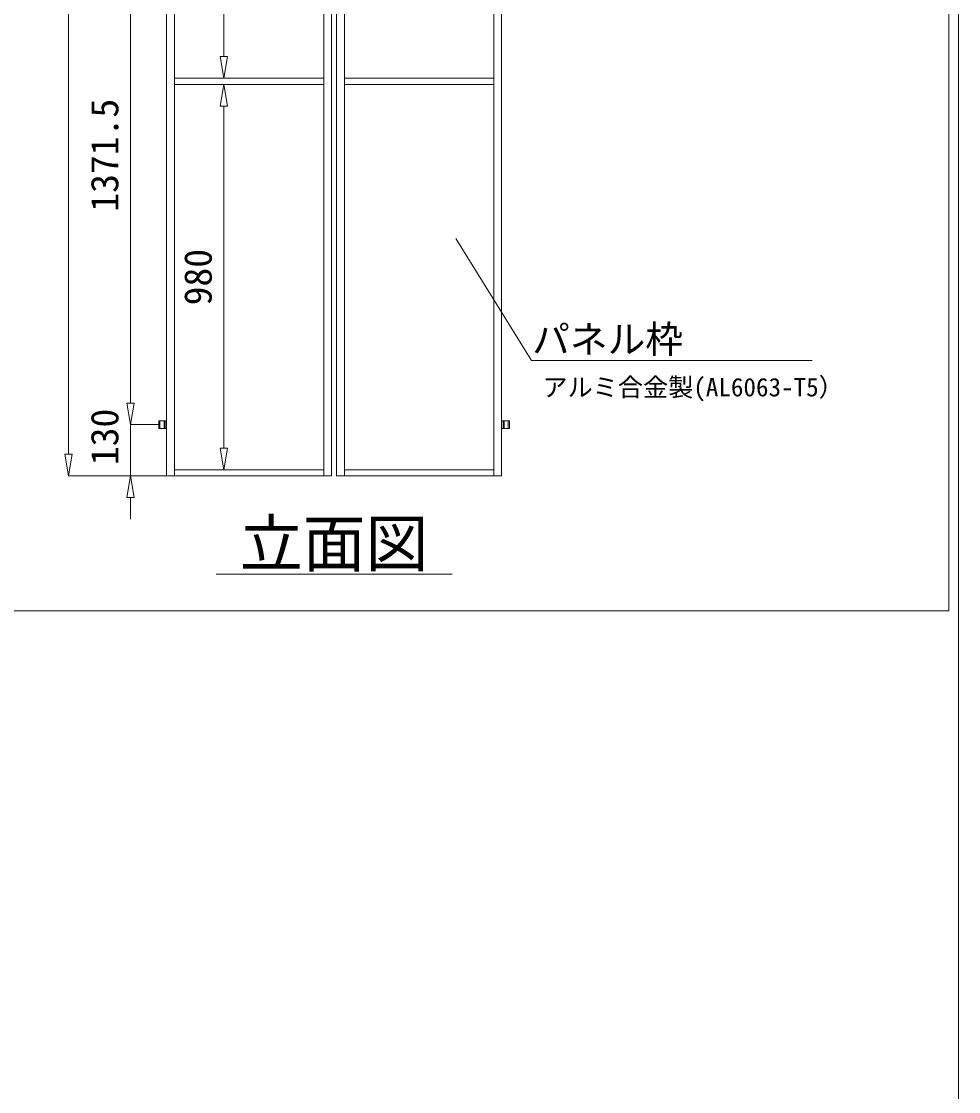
# Model space of a CAD drawing. Units: millimetres, scale not verified. Extents: x -10075 to 10075, y -16938 to 16938.
# Drawn here: x 7664 to 10050, y 6091 to 8814 of the extents above; entities that cross this region are included whole.
import ezdxf
from ezdxf.enums import TextEntityAlignment as Align

# ---------------------------------------------------------------- set-up
doc = ezdxf.new("R2010")
doc.units = ezdxf.units.MM
doc.header["$LTSCALE"] = 90
doc.linetypes.add('DASHED1', pattern=[1.8, 1.2, -0.6])
doc.layers.add('0-B_図面枠', color=134, linetype='Continuous', lineweight=18)
doc.styles.add('ＭＳ ゴシック', font='')
doc.styles.get('ＭＳ ゴシック').set_extended_font_data('MS Gothic')

msp = doc.modelspace()

# ---------------------------------------------------------------- linework, layer by layer
at = {"layer": '0-B_図面枠'}
for p, q in [((7783.95, 10605.96), (7783.95, 7712.96)), ((8179.75, 9594.46), (8179.75, 8724.47)), ((7942.07, 9104.46), (7942.07, 7842.96)), ((8170.58, 8724.47), (8179.75, 8669.47)), ((8170.58, 8724.47), (8188.91, 8724.47)), ((8179.75, 8669.47), (8188.91, 8724.47)), ((8054.75, 8669.47), (8180.75, 8669.47)), ((8054.75, 8653.46), (8180.75, 8653.46)), ((8170.58, 8598.47), (8179.75, 8653.46)), ((8179.75, 8653.46), (8188.91, 8598.47)), ((8170.58, 8598.47), (8188.91, 8598.47)), ((8179.75, 8598.47), (8179.75, 7728.46)), ((8963.35, 7951.31), (9677.15, 7951.31)), ((7942.07, 7842.96), (7942.07, 7897.96)), ((7932.9, 7842.96), (7942.07, 7787.96)), ((7932.9, 7842.96), (7951.23, 7842.96)), ((7932.9, 7842.96), (7942.07, 7787.96)), ((7932.9, 7842.96), (7951.23, 7842.96)), ((7942.07, 7787.96), (7951.23, 7842.96)), ((7942.07, 7787.96), (7951.23, 7842.96)), ((8013, 7787.96), (7941.06, 7787.96)), ((8013, 7787.96), (7941.06, 7787.96)), ((7942.07, 7787.96), (7942.07, 7657.96)), ((8030.21, 7797.96), (8030.21, 7777.96)), ((8890.5, 7797.96), (8890.5, 7777.96)), ((7774.78, 7712.96), (7783.95, 7657.96)), ((7774.78, 7712.96), (7793.11, 7712.96)), ((7783.95, 7657.96), (7793.11, 7712.96)), ((8170.58, 7728.46), (8179.75, 7673.46)), ((8170.58, 7728.46), (8188.91, 7728.46)), ((8179.75, 7673.46), (8188.91, 7728.46)), ((8032.99, 7657.96), (7782.95, 7657.96)), ((7932.9, 7602.97), (7942.07, 7657.96)), ((8032.99, 7657.96), (7941.06, 7657.96)), ((7942.07, 7657.96), (7951.23, 7602.97)), ((8054.75, 7673.46), (8180.75, 7673.46)), ((7932.9, 7602.97), (7951.23, 7602.97)), ((7942.07, 7602.97), (7942.07, 7547.96)), ((8160.35, 7407.96), (8760.35, 7407.96))]:
    msp.add_line(p, q, dxfattribs=at)
at = {"layer": '0-B_図面枠', "linetype": 'DASHED1'}
for p, q in [((8016.99, 7797.96), (8016.99, 7777.96)), ((8028, 7797.96), (8028, 7777.96)), ((8892.7, 7797.96), (8892.7, 7777.96)), ((8903.7, 7797.96), (8903.7, 7777.96))]:
    msp.add_line(p, q, dxfattribs=at)
at = {"layer": '0-B_図面枠'}
for points in [[(-10075.16, 16937.5), (10049.84, 16937.5), (10049.84, 3062.5), (-10075.16, 3062.5)], [(7405.04, 11498.83), (10024.97, 11498.83), (10024.97, 7314.17), (7405.04, 7314.17)], [(8033.99, 10660.96), (8053.75, 10660.96), (8053.75, 7657.96), (8033.99, 7657.96)], [(8454, 10660.96), (8434.25, 10660.96), (8434.25, 7657.96), (8454, 7657.96)], [(8466.7, 10660.96), (8486.45, 10660.96), (8486.45, 7657.96), (8466.7, 7657.96)], [(8886.7, 10660.96), (8866.95, 10660.96), (8866.95, 7657.96), (8886.7, 7657.96)], [(8434.25, 8669.47), (8053.75, 8669.47), (8053.75, 8653.46), (8434.25, 8653.46)], [(8486.45, 8669.47), (8866.95, 8669.47), (8866.95, 8653.46), (8486.45, 8653.46)], [(8434.25, 7657.96), (8053.75, 7657.96), (8053.75, 7673.46), (8434.25, 7673.46)], [(8486.45, 7657.96), (8866.95, 7657.96), (8866.95, 7673.46), (8486.45, 7673.46)]]:
    msp.add_lwpolyline(points, close=True, dxfattribs=at)
for points in [[(8770.39, 8261.73), (8962.99, 7951.31), (8963.35, 7951.31)], [(8033.99, 7777.96), (8014, 7777.96), (8014, 7797.96), (8033.99, 7797.96)], [(8886.7, 7777.96), (8906.7, 7777.96), (8906.7, 7797.96), (8886.7, 7797.96)]]:
    msp.add_lwpolyline(points, dxfattribs=at)

# ---------------------------------------------------------------- texts
at = {"layer": '0-B_図面枠', "style": 'ＭＳ ゴシック'}
for s, p in [('1371.5', (7932.17, 8329.72)), ('980', (8169.85, 8091.46)), ('130', (7932.17, 7684.89))]:
    msp.add_text(s, height=70.38, rotation=90, dxfattribs=at).set_placement(p, align=Align.BOTTOM_LEFT)
for s, height, p in [('パネル枠\u3000\u3000\u3000\u3000\u3000', 70.38, (8964.35, 7948.92)), ('アルミ合金製(AL6063-T5）', 46.92, (8990.48, 7845.77)), ('立面図', 117.3, (8220.35, 7391.96))]:
    msp.add_text(s, height=height, dxfattribs=at).set_placement(p, align=Align.BOTTOM_LEFT)

doc.saveas('drawing.dxf')
